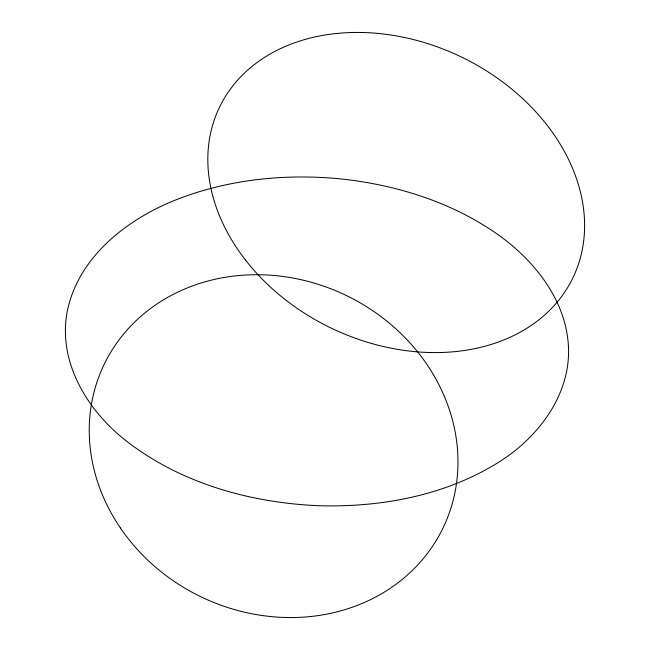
<?xml version="1.0" encoding="UTF-8"?>
<svg xmlns="http://www.w3.org/2000/svg" width="650" height="650" viewBox="0 0 650 650"><rect width="100%" height="100%" fill="white"/><g stroke="black" fill="none" stroke-linecap="round" stroke-linejoin="round"><path stroke-width="0.97" d="M568.401 345.654C571.204 394.111 538.72 436.954 499.387 461.793C446.03 495.406 381.656 507.455 319.288 505.741C249.738 502.864 178.937 482.926 123.89 439.043C86.393 408.972 57.679 360.904 67.243 311.456C77.642 259.764 122.151 223.153 168.382 202.987C221.951 180.05 281.483 173.347 339.235 178.742C397.223 184.73 455.016 202.93 502.312 237.754C536.697 263.518 565.793 301.381 568.401 345.654M120.412 528.003A188.143 167.261 25.8 0 0 439.051 535.624A188.143 167.261 25.8 0 0 261.357 274.779A188.143 167.261 25.8 0 0 120.412 528.003M245.627 260.211A196.219 150.377 25.8 0 0 569.546 284.277A196.219 150.377 25.8 0 0 373.457 33.044A196.219 150.377 25.8 0 0 245.627 260.211"/></g></svg>
